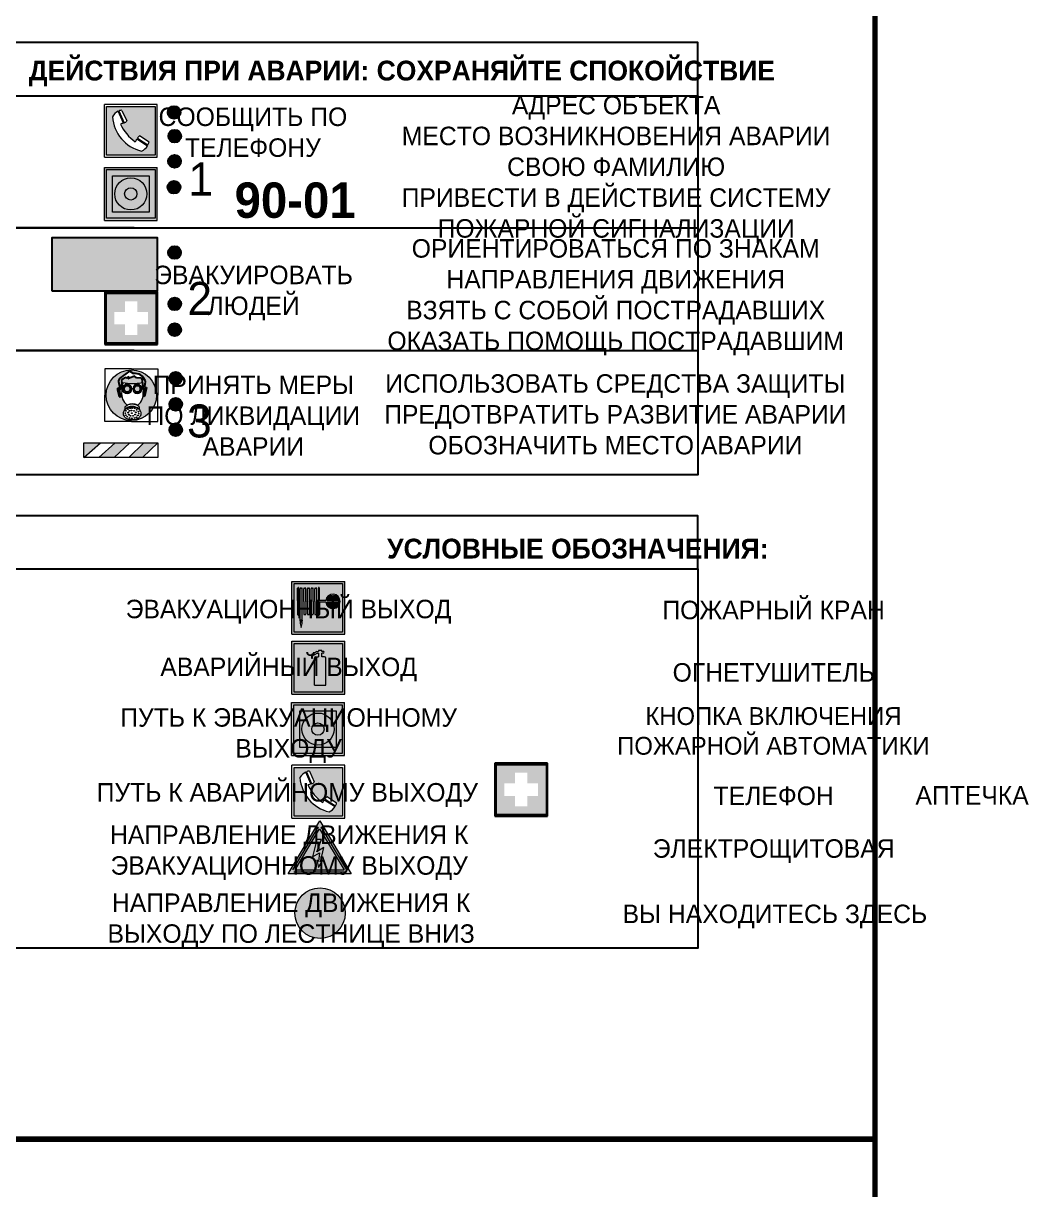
# Model space of a CAD drawing. Header units: millimetres. Extents: x 13114 to 67229, y 22859 to 38520.
# Drawn here: x 22954.6 to 23106.8, y 30889.7 to 31066.3 of the extents above; entities that cross this region are included whole.
import ezdxf

# ---------------------------------------------------------------- set-up
doc = ezdxf.new("R2010")
doc.units = ezdxf.units.MM
doc.styles.add('обычный', font='arial.ttf')

# ---------------------------------------------------------------- blocks, each defined once
blk = doc.blocks.new('A$C38D26F80')
h = blk.add_hatch(color=5)
h.dxf.hatch_style = 1
h.paths.add_polyline_path([(-8.77, -4.48, 1), (-0.19, -4.48, 1)])
h.paths.add_polyline_path([(-6.75, -3.58), (-6.75, -3.31), (-6.62, -3.22), (-6.5, -3.22), (-6.42, -3.3), (-6.39, -3.28), (-6.59, -2.23), (-6.59, -2.01), (-6.38, -1.58), (-4.76, -0.4), (-4.13, -0.79, -0.362848), (-2.1, -2.1, -0.201049), (-2.17, -2.48, 0.085434), (-2.26, -3.13), (-1.9, -3.16), (-2.25, -4.7), (-2.4, -4.59), (-2.43, -4.34), (-2.36, -4.34), (-2.14, -3.34), (-2.47, -3.42), (-2.58, -1.95), (-2.77, -1.58), (-3.58, -1.52), (-3.92, -1.26), (-5.05, -1.73), (-4.87, -1.39), (-5.41, -1.6), (-5.41, -1.46), (-6.13, -1.87), (-6.18, -3.5), (-6.56, -3.47), (-6.37, -4.59), (-6.16, -4.43), (-6.16, -4.66), (-6.36, -4.79), (-6.37, -4.8), (-6.51, -4.76)], flags=16)
h.paths.add_polyline_path([(-6.51, -4.76), (-6.36, -4.79), (-6.37, -4.8)], flags=0)
h.paths.add_polyline_path([(-5.92, -2.34, 0.089508), (-2.67, -2.35), (-2.48, -3.88, -0.268602), (-3.4, -6.18, 0.262449), (-5.2, -6.18, -0.268602), (-6.11, -3.88)], flags=16)
edge = h.paths.add_edge_path(flags=16)
edge.add_ellipse((-5.19, -3.41), major_axis=(0, 0.842), ratio=0.848992, start_angle=0, end_angle=360)
edge = h.paths.add_edge_path(flags=0)
edge.add_ellipse((-5.19, -3.39), major_axis=(0, 0.665), ratio=0.853798, start_angle=0, end_angle=360)
edge = h.paths.add_edge_path(flags=0)
edge.add_ellipse((-5.19, -3.4), major_axis=(0, 0.528), ratio=0.864094, start_angle=0, end_angle=360)
edge = h.paths.add_edge_path(flags=16)
edge.add_ellipse((-3.47, -3.4), major_axis=(0, 0.842), ratio=0.848992, start_angle=0, end_angle=360)
h.paths.add_polyline_path([(-3.13, -6.45), (-3.13, -6.84, 0.383174), (-5.57, -6.85), (-5.57, -6.49, -0.369952)], flags=16)
edge = h.paths.add_edge_path(flags=0)
edge.add_ellipse((-3.47, -3.39), major_axis=(0, 0.665), ratio=0.853798, start_angle=0, end_angle=360)
edge = h.paths.add_edge_path(flags=0)
edge.add_ellipse((-3.47, -3.4), major_axis=(0, 0.528), ratio=0.864094, start_angle=0, end_angle=360)
edge = h.paths.add_edge_path(flags=16)
edge.add_ellipse((-4.34, -7.57), major_axis=(-1.48, 0), ratio=0.744955, start_angle=0, end_angle=360)
h.paths.add_polyline_path([(-5.01, -6.85, -1), (-5.15, -6.85, -1)], flags=0)
h.paths.add_polyline_path([(-5.33, -7.14, -1), (-5.47, -7.14, -1)], flags=0)
h.paths.add_polyline_path([(-4.61, -6.71, -1), (-4.74, -6.71, -1)], flags=16)
h.paths.add_polyline_path([(-5.43, -7.51, -1), (-5.57, -7.51, -1)], flags=0)
h.paths.add_polyline_path([(-4.26, -6.67, -1), (-4.4, -6.67, -1)], flags=16)
h.paths.add_polyline_path([(-4.74, -7.14, -1), (-4.88, -7.14, -1)], flags=0)
h.paths.add_polyline_path([(-4.93, -7.43, -1), (-5.07, -7.43, -1)], flags=0)
h.paths.add_polyline_path([(-4.41, -7.07, -1), (-4.54, -7.07, -1)], flags=0)
h.paths.add_polyline_path([(-5.33, -7.87, -1), (-5.46, -7.87, -1)], flags=0)
h.paths.add_polyline_path([(-3.8, -6.71, -1), (-3.94, -6.71, -1)], flags=16)
h.paths.add_polyline_path([(-4.85, -7.78, -1), (-4.98, -7.78, -1)], flags=0)
h.paths.add_polyline_path([(-3.96, -7.14, -1), (-4.1, -7.14, -1)], flags=0)
h.paths.add_polyline_path([(-4.33, -7.53, -1), (-4.47, -7.53, -1)], flags=0)
h.paths.add_polyline_path([(-5.09, -8.12, -1), (-5.23, -8.12, -1)], flags=0)
h.paths.add_polyline_path([(-3.5, -6.94, -1), (-3.64, -6.94, -1)], flags=0)
h.paths.add_polyline_path([(-4.54, -7.97, -1), (-4.68, -7.97, -1)], flags=0)
h.paths.add_polyline_path([(-3.66, -7.39, -1), (-3.8, -7.39, -1)], flags=0)
h.paths.add_polyline_path([(-4.73, -8.35, -1), (-4.86, -8.35, -1)], flags=0)
h.paths.add_polyline_path([(-4.09, -7.96, -1), (-4.23, -7.96, -1)], flags=0)
h.paths.add_polyline_path([(-3.77, -7.74, -1), (-3.91, -7.74, -1)], flags=0)
h.paths.add_polyline_path([(-3.22, -7.27, -1), (-3.35, -7.27, -1)], flags=0)
h.paths.add_polyline_path([(-4.34, -8.4, -1), (-4.47, -8.4, -1)], flags=0)
h.paths.add_polyline_path([(-3.16, -7.61, -1), (-3.3, -7.61, -1)], flags=0)
h.paths.add_polyline_path([(-3.9, -8.35, -1), (-4.04, -8.35, -1)], flags=0)
h.paths.add_polyline_path([(-3.32, -7.91, -1), (-3.46, -7.91, -1)], flags=0)
h.paths.add_polyline_path([(-3.55, -8.23, -1), (-3.69, -8.23, -1)], flags=0)
at = {"color": 5, "lineweight": 5}
for p, q in [((-4.48, 0), (-8.96, 0)), ((-8.96, 0), (-8.96, -4.48)), ((-4.48, 0), (0, 0)), ((0, 0), (0, -4.48)), ((-6.59, -2.01), (-6.38, -1.58)), ((-6.38, -1.58), (-4.76, -0.4)), ((-6.13, -1.87), (-6.18, -3.5)), ((-5.41, -1.46), (-6.13, -1.87)), ((-4.87, -1.39), (-5.41, -1.6)), ((-5.41, -1.6), (-5.41, -1.46)), ((-3.92, -1.26), (-5.05, -1.73)), ((-5.05, -1.73), (-4.87, -1.39)), ((-4.76, -0.4), (-4.13, -0.79)), ((-3.58, -1.52), (-3.92, -1.26)), ((-2.77, -1.58), (-3.58, -1.52)), ((-2.58, -1.95), (-2.77, -1.58)), ((-2.47, -3.42), (-2.58, -1.95)), ((-6.75, -3.31), (-6.62, -3.22)), ((-6.75, -3.58), (-6.75, -3.31)), ((-6.51, -4.76), (-6.75, -3.58)), ((-6.62, -3.22), (-6.5, -3.22)), ((-6.59, -2.23), (-6.59, -2.01)), ((-6.39, -3.28), (-6.59, -2.23)), ((-6.18, -3.5), (-6.56, -3.47)), ((-6.56, -3.47), (-6.37, -4.59)), ((-6.5, -3.22), (-6.42, -3.3)), ((-6.42, -3.3), (-6.39, -3.28)), ((-5.92, -2.34), (-6.11, -3.88)), ((-2.67, -2.34), (-2.48, -3.88)), ((-2.14, -3.34), (-2.47, -3.42)), ((-2.36, -4.34), (-2.14, -3.34)), ((-1.9, -3.16), (-2.26, -3.13)), ((-2.25, -4.7), (-1.9, -3.16)), ((-8.96, -8.96), (-8.96, -4.48)), ((-6.37, -4.8), (-6.51, -4.76)), ((-6.37, -4.59), (-6.16, -4.43)), ((-6.16, -4.66), (-6.37, -4.8)), ((-6.16, -4.43), (-6.16, -4.66)), ((-2.43, -4.34), (-2.4, -4.59)), ((-2.43, -4.34), (-2.36, -4.34)), ((-2.4, -4.59), (-2.25, -4.7)), ((0, -8.96), (0, -4.48)), ((-5.57, -6.49), (-5.57, -6.85)), ((-3.13, -6.45), (-3.13, -6.84)), ((-4.48, -8.96), (-8.96, -8.96)), ((-4.48, -8.96), (0, -8.96))]:
    blk.add_line(p, q, dxfattribs=at)
at = {"color": 5}
for p, q in [((-6.59, -2.01), (-6.38, -1.58)), ((-6.38, -1.58), (-4.76, -0.4)), ((-6.13, -1.87), (-6.18, -3.5)), ((-5.41, -1.46), (-6.13, -1.87)), ((-4.87, -1.39), (-5.41, -1.6)), ((-5.41, -1.6), (-5.41, -1.46)), ((-3.92, -1.26), (-5.05, -1.73)), ((-5.05, -1.73), (-4.87, -1.39)), ((-4.76, -0.4), (-4.13, -0.79)), ((-3.58, -1.52), (-3.92, -1.26)), ((-2.77, -1.58), (-3.58, -1.52)), ((-2.58, -1.95), (-2.77, -1.58)), ((-2.47, -3.42), (-2.58, -1.95)), ((-6.75, -3.31), (-6.62, -3.22)), ((-6.75, -3.58), (-6.75, -3.31)), ((-6.51, -4.76), (-6.75, -3.58)), ((-6.62, -3.22), (-6.5, -3.22)), ((-6.59, -2.23), (-6.59, -2.01)), ((-6.39, -3.28), (-6.59, -2.23)), ((-6.18, -3.5), (-6.56, -3.47)), ((-6.56, -3.47), (-6.37, -4.59)), ((-6.5, -3.22), (-6.42, -3.3)), ((-6.42, -3.3), (-6.39, -3.28)), ((-2.14, -3.34), (-2.47, -3.42)), ((-2.36, -4.34), (-2.14, -3.34)), ((-2.26, -3.13), (-1.9, -3.16)), ((-1.9, -3.16), (-2.25, -4.7)), ((-6.37, -4.8), (-6.51, -4.76)), ((-6.36, -4.79), (-6.51, -4.76)), ((-6.37, -4.59), (-6.16, -4.43)), ((-6.16, -4.66), (-6.37, -4.8)), ((-6.16, -4.66), (-6.36, -4.79)), ((-6.16, -4.43), (-6.16, -4.66)), ((-2.4, -4.59), (-2.43, -4.34)), ((-2.43, -4.34), (-2.36, -4.34)), ((-2.25, -4.7), (-2.4, -4.59))]:
    blk.add_line(p, q, dxfattribs=at)
at = {"color": 5, "lineweight": 5}
for centre, radius in [((-4.48, -4.48), 4.29), ((-5.5, -7.51), 0.0678), ((-5.4, -7.14), 0.0678), ((-5.4, -7.87), 0.0678), ((-5.08, -6.85), 0.0678), ((-5, -7.43), 0.0678), ((-4.91, -7.78), 0.0678), ((-4.81, -7.14), 0.0678), ((-4.67, -6.71), 0.0678), ((-4.61, -7.97), 0.0678), ((-4.47, -7.07), 0.0678), ((-4.4, -7.53), 0.0678), ((-4.33, -6.67), 0.0678), ((-4.16, -7.96), 0.0678), ((-4.03, -7.14), 0.0678), ((-3.87, -6.71), 0.0678), ((-3.84, -7.74), 0.0678), ((-3.73, -7.39), 0.0678), ((-3.57, -6.94), 0.0678), ((-3.39, -7.91), 0.0678), ((-3.28, -7.27), 0.0678), ((-3.23, -7.61), 0.0678), ((-5.16, -8.12), 0.0678), ((-4.79, -8.35), 0.0678), ((-4.4, -8.4), 0.0678), ((-3.97, -8.35), 0.0678), ((-3.62, -8.23), 0.0678)]:
    blk.add_circle(centre, radius, dxfattribs=at)
at = {"color": 5}
for centre, radius, start, end in [((-3.89, -2.66), 1.88, 17.387, 97.1599), ((-0.35, -3.07), 1.91, 162.2553, 181.7878), ((-2.6, -2.2), 0.511, 326.3906, 11.8614)]:
    blk.add_arc(centre, radius, start, end, dxfattribs=at)
at = {"color": 5, "lineweight": 5}
for centre, radius, start, end in [((-3.66, -4.24), 2.47, 171.573, 231.7124), ((-4.28, 6.66), 9.15, 259.6987, 280.1569), ((-4.93, -4.24), 2.47, 308.2876, 8.427), ((-0.47, -3.05), 1.79, 161.5846, 182.4584), ((-2.6, -2.2), 0.513, 326.4781, 11.7739), ((-4.33, -7.88), 1.87, 50.358, 131.5662), ((-4.34, -8.2), 1.82, 48.4943, 132.3565), ((-4.3, -7.78), 1.83, 60.5889, 119.4111)]:
    blk.add_arc(centre, radius, start, end, dxfattribs=at)
for centre, major_axis, ratio in [((-5.19, -3.41), (0, 0.842), 0.848992), ((-5.19, -3.39), (0, 0.665), 0.853798), ((-5.19, -3.4), (0, 0.528), 0.864094), ((-3.47, -3.4), (0, 0.842), 0.848992), ((-3.47, -3.39), (0, 0.665), 0.853798), ((-3.47, -3.4), (0, 0.528), 0.864094), ((-4.34, -7.57), (-1.48, 0), 0.744955)]:
    blk.add_ellipse(centre, major_axis=major_axis, ratio=ratio, dxfattribs=at)
blk = doc.blocks.new('A$C47DD6509')
at = {"lineweight": 5}
for points in [[(-8.69, 0), (-11.19, 0), (-11.19, -2.22)], [(-4.22, 0), (-6.45, 0), (-8.91, -2.22), (-6.61, -2.22)], [(0, 0), (-2.09, 0), (-4.36, -2.22), (-2.29, -2.22)]]:
    blk.add_hatch(color=242, dxfattribs=at).paths.add_polyline_path(points)
at = {"color": 242, "lineweight": 5}
for p, q in [((-11.19, -2.22), (-8.69, 0)), ((-11.19, -2.22), (-11.19, 0)), ((-11.19, 0), (-8.69, 0)), ((-11.19, 0), (0, 0)), ((-8.91, -2.22), (-6.45, 0)), ((-6.61, -2.22), (-4.22, 0)), ((-4.36, -2.22), (-2.09, 0)), ((-2.29, -2.22), (0, 0)), ((0, 0), (0, -2.22)), ((0, -2.22), (-11.19, -2.22))]:
    blk.add_line(p, q, dxfattribs=at)
blk = doc.blocks.new('A$C32E8229D')
at = {"true_color": 0xffffff}
blk.add_hatch(color=7, dxfattribs=at).paths.add_polyline_path([(0, 0), (0, -8), (16, -8), (16, 0)])
h = blk.add_hatch(color=126)
h.paths.add_polyline_path([(0.2, -0.2), (15.8, -0.2), (15.8, -7.8), (0.2, -7.8)])
h.paths.add_polyline_path([(13.49, -2.05), (12.08, -2.05), (11.37, -2.63, 0.162397), (11.29, -2.84), (11.29, -3.63), (10.35, -3.63), (10.35, -4.05), (11.68, -4.05), (11.68, -3.48), (12.26, -4.28), (11.29, -5.1), (11.29, -6.78), (11.85, -6.78), (11.85, -5.44), (12.8, -4.64), (12.8, -5.94), (14.46, -5.94), (14.46, -5.39), (13.45, -5.39), (13.45, -3.97), (12.46, -2.59), (13.15, -2.59), (13.69, -3.34), (14.18, -3)], flags=16)
h.paths.add_polyline_path([(10.74, -1.82, 1), (11.8, -1.82, 1)], flags=16)
h.paths.add_polyline_path([(9.39, -3.59), (5.99, -3.59), (6.56, -3.03), (5.91, -3.03), (5.1, -3.83), (5.91, -4.64), (6.56, -4.64), (5.99, -4.09), (9.39, -4.09)], flags=16)
h.paths.add_polyline_path([(4.29, -1.08), (1.72, -1.08), (1.72, -6.6), (4.29, -6.6)], flags=16)
at = {"color": 126}
blk.add_lwpolyline([(16, -8), (0, -8), (0, 0), (16, 0)], close=True, dxfattribs=at)
blk = doc.blocks.new('A$C18900ED3')
h = blk.add_hatch(color=126)
h.paths.add_polyline_path([(-0.18, -0.18), (-7.02, -0.18), (-7.02, -7.02), (-0.18, -7.02)])
h.paths.add_polyline_path([(-5.89, -4.46), (-5.89, -2.77), (-4.46, -2.77), (-4.46, -1.31), (-2.77, -1.31), (-2.77, -2.77), (-1.33, -2.77), (-1.33, -4.46), (-2.77, -4.46), (-2.77, -5.89), (-4.46, -5.89), (-4.46, -4.46)], flags=16)
at = {"color": 126}
for p, q in [((-7.2, 0), (-7.2, -7.2)), ((0, 0), (-7.2, 0)), ((0, -7.2), (0, 0)), ((-7.02, -7.02), (-7.02, -0.18)), ((-7.02, -0.18), (-0.18, -0.18)), ((-0.18, -0.18), (-0.18, -7.02)), ((-7.2, -7.2), (0, -7.2)), ((-0.18, -7.02), (-7.02, -7.02))]:
    blk.add_line(p, q, dxfattribs=at)
blk = doc.blocks.new('A$C456E1F9C')
at = {"lineweight": 5}
h = blk.add_hatch(color=242, dxfattribs=at)
h.paths.add_polyline_path([(0.51, -1.47), (0.51, -13.26), (12.29, -13.26), (12.29, -1.47)])
h.paths.add_polyline_path([(5.42, -4.95, -0.254479), (4.78, -5.4), (3.52, -2.53, -0.209735), (4.23, -2.4)], flags=16)
h.paths.add_polyline_path([(8.53, -8.6), (10.87, -10.17), (10.54, -10.76), (8.03, -9.13, -0.192251)], flags=16)
h.paths.add_polyline_path([(4.61, -5.49, 0.005518), (3.87, -5.72, 0.128647), (7.49, -10.01, 0.00809), (7.83, -9.33), (10.47, -10.97, -0.16736), (8.99, -12.25, -0.327862), (1.95, -3.95, -0.166952), (3.36, -2.62)], flags=16)
at = {"color": 242, "lineweight": 5}
for p, q in [((0, -13.77), (0, -0.97)), ((12.8, -0.97), (0, -0.97)), ((4.61, -5.49), (3.36, -2.62)), ((3.52, -2.53), (4.78, -5.4)), ((4.23, -2.4), (5.42, -4.95)), ((12.8, -13.77), (12.8, -0.97)), ((7.83, -9.33), (10.47, -10.97)), ((8.03, -9.13), (10.54, -10.76)), ((10.81, -10.12), (8.53, -8.6)), ((10.54, -10.76), (10.8, -10.3)), ((10.8, -10.3), (10.81, -10.12)), ((0, -13.77), (12.8, -13.77))]:
    blk.add_line(p, q, dxfattribs=at)
blk.add_lwpolyline([(0.51, -1.47), (12.29, -1.47), (12.29, -13.26), (0.51, -13.26)], close=True, dxfattribs=at)
for centre, radius, start, end in [((4.59, -5.34), 2.99, 114.2845, 152.1974), ((4.02, -3.27), 0.891, 76.3284, 123.7092), ((11.12, -3.31), 9.19, 183.9915, 256.6009), ((14.98, -39.1), 35.17, 107.1487, 108.4135), ((4.68, -4.59), 0.824, 276.9621, 334.0723), ((13.86, -0.94), 11.08, 205.5536, 234.8762), ((-13.31, 0.8), 23.44, 332.5487, 334.4027), ((8.94, -9.5), 0.989, 114.4092, 157.9388), ((7.87, -9.46), 3, 291.9291, 329.9329)]:
    blk.add_arc(centre, radius, start, end, dxfattribs=at)
blk = doc.blocks.new('A$C54414219')
at = {"true_color": 0xffffff}
h = blk.add_hatch(color=7, dxfattribs=at)
h.paths.add_polyline_path([(2.39, -9.45), (2.39, -18.3), (11.23, -18.3), (11.23, -9.45)], flags=0)
h.paths.add_polyline_path([(10.71, -13.87, -1), (2.92, -13.87, -1)], flags=0)
h.paths.add_polyline_path([(8.3, -13.87, -1), (5.33, -13.87, -1)], flags=0)
h.paths.add_polyline_path([(0.41, -7.47), (0.41, -20.27), (13.21, -20.27), (13.21, -7.47)])
h.paths.add_polyline_path([(0.92, -19.77), (12.71, -19.77), (12.71, -7.98), (0.92, -7.98)], flags=16)
h.paths.add_polyline_path([(11.23, -9.45), (11.23, -18.3), (2.39, -18.3), (2.39, -9.45)], flags=0)
at = {"lineweight": 5}
h = blk.add_hatch(color=242, dxfattribs=at)
h.paths.add_polyline_path([(12.71, -7.98), (0.92, -7.98), (0.92, -19.77), (12.71, -19.77)])
h.paths.add_polyline_path([(11.23, -18.3), (2.39, -18.3), (2.39, -9.45), (11.23, -9.45)], flags=16)
h.paths.add_polyline_path([(10.71, -13.87, -1), (2.92, -13.87, -1)], flags=0)
h.paths.add_polyline_path([(8.3, -13.87, -1), (5.33, -13.87, -1)], flags=0)
at = {"true_color": 0xffffff}
h = blk.add_hatch(color=7, dxfattribs=at)
h.paths.add_polyline_path([(2.39, -9.45), (2.39, -18.3), (11.23, -18.3), (11.23, -9.45)])
h.paths.add_polyline_path([(10.71, -13.87, -1), (2.92, -13.87, -1)], flags=16)
h.paths.add_polyline_path([(8.3, -13.87, -1), (5.33, -13.87, -1)], flags=0)
at = {"lineweight": 5}
h = blk.add_hatch(color=242, dxfattribs=at)
h.paths.add_polyline_path([(2.92, -13.87, 1), (10.71, -13.87, 1)])
h.paths.add_polyline_path([(8.3, -13.87, -1), (5.33, -13.87, -1)], flags=16)
at = {"color": 242, "lineweight": 5}
for p, q in [((0.41, -20.27), (0.41, -7.47)), ((0.41, -7.47), (13.21, -7.47)), ((0.41, -7.47), (13.21, -7.47)), ((13.21, -20.27), (13.21, -7.47)), ((0.41, -20.27), (13.21, -20.27))]:
    blk.add_line(p, q, dxfattribs=at)
for points in [[(0.92, -7.98), (12.71, -7.98), (12.71, -19.77), (0.92, -19.77)], [(2.39, -9.45), (11.23, -9.45), (11.23, -18.3), (2.39, -18.3)]]:
    blk.add_lwpolyline(points, close=True, dxfattribs=at)
for radius in [3.89, 1.49]:
    blk.add_circle((6.81, -13.87), radius, dxfattribs=at)
blk = doc.blocks.new('A$C3E6D3DDE')
at = {"lineweight": 5}
h = blk.add_hatch(color=40, dxfattribs=at)
h.paths.add_polyline_path([(24.1, 1.45), (16.46, -11.35), (31.74, -11.35)])
h.paths.add_polyline_path([(24.09, -0.46), (30.03, -10.41), (18.14, -10.41)], flags=16)
h.paths.add_polyline_path([(24.54, -3.08), (23.41, -6.02), (25.13, -5.01), (24.33, -8.5), (24.82, -8.27), (23.79, -9.86), (23.4, -8.04), (23.8, -8.43), (24.04, -6.29), (22.39, -7.25), (23.44, -3.08)], flags=0)
h = blk.add_hatch(color=256, dxfattribs=at)
h.paths.add_polyline_path([(24.37, 0.03, 0.567511), (23.82, 0.03), (17.59, -10.4, 0.582454), (17.86, -10.88), (30.32, -10.88, 0.582149), (30.6, -10.4)])
h.paths.add_polyline_path([(24.09, -0.46), (18.14, -10.41), (30.03, -10.41)], flags=16)
h.paths.add_polyline_path([(24.54, -3.08), (23.41, -6.02), (25.13, -5.01), (24.33, -8.5), (24.82, -8.27), (23.79, -9.86), (23.4, -8.04), (23.8, -8.43), (24.04, -6.29), (22.39, -7.25), (23.44, -3.08)], flags=0)
h = blk.add_hatch(color=40, dxfattribs=at)
h.paths.add_polyline_path([(24.09, -0.46), (18.14, -10.41), (30.03, -10.41)])
h.paths.add_polyline_path([(24.82, -8.27), (23.79, -9.86), (23.4, -8.04), (23.8, -8.43), (24.04, -6.29), (22.39, -7.25), (23.44, -3.08), (24.54, -3.08), (23.41, -6.02), (25.13, -5.01), (24.33, -8.5)], flags=16)
at = {"color": 40, "lineweight": 5}
for p, q in [((16.46, -11.35), (24.1, 1.45)), ((24.1, 1.45), (31.74, -11.35))]:
    blk.add_line(p, q, dxfattribs=at)
at = {"lineweight": 5}
for p, q in [((17.59, -10.4), (23.82, 0.03)), ((24.37, 0.03), (30.6, -10.4)), ((18.14, -10.41), (24.09, -0.46)), ((24.09, -0.46), (30.03, -10.41)), ((23.44, -3.08), (22.39, -7.25)), ((23.41, -6.02), (24.54, -3.08)), ((25.13, -5.01), (23.41, -6.02)), ((24.54, -3.08), (23.44, -3.08)), ((24.33, -8.5), (25.13, -5.01)), ((22.39, -7.25), (24.04, -6.29)), ((23.8, -8.43), (23.4, -8.04)), ((23.4, -8.04), (23.79, -9.86)), ((23.79, -9.86), (24.82, -8.27)), ((24.04, -6.29), (23.8, -8.43)), ((24.82, -8.27), (24.33, -8.5)), ((17.86, -10.88), (30.32, -10.88)), ((18.14, -10.41), (30.03, -10.41))]:
    blk.add_line(p, q, dxfattribs=at)
at = {"color": 50, "lineweight": 5}
blk.add_line((31.74, -11.35), (16.46, -11.35), dxfattribs=at)
blk = doc.blocks.new('A$C37112FD5')
at = {"true_color": 0xf5f5ff}
h = blk.add_hatch(color=7, dxfattribs=at)
h.dxf.hatch_style = 1
h.paths.add_polyline_path([(12.8, -7.4), (0, -7.4), (0, -20.2), (12.8, -20.2)])
h.paths.add_polyline_path([(12.29, -7.91), (12.29, -19.69), (0.51, -19.69), (0.51, -7.91)], flags=16)
h.paths.add_polyline_path([(4.98, -9.04, -0.42597), (5.17, -9.22), (5.17, -12.25), (5.17, -15.29, -0.432244), (4.98, -15.47), (4.83, -15.47, -0.42597), (4.64, -15.29), (4.64, -12.25), (4.64, -9.22, -0.432244), (4.83, -9.04)], flags=0)
h.paths.add_polyline_path([(4.28, -9.22), (4.28, -12.25), (4.28, -15.29, -0.432244), (4.09, -15.47), (3.94, -15.47, -0.42597), (3.75, -15.29), (3.75, -12.25), (3.75, -9.22, -0.432244), (3.94, -9.04), (4.09, -9.04, -0.42597)], flags=0)
h.paths.add_polyline_path([(5.72, -9.04), (5.87, -9.04, -0.42597), (6.06, -9.22), (6.06, -12.25), (6.06, -15.29, -0.432244), (5.87, -15.47), (5.72, -15.47, -0.42597), (5.53, -15.29), (5.53, -12.25), (5.53, -9.22, -0.432244)], flags=0)
h.paths.add_polyline_path([(6.42, -8.9), (6.5, -8.9, -0.42597), (6.69, -9.08), (6.69, -12.03), (8.21, -12.03, -15.824349), (8.21, -12.47), (6.69, -12.47), (6.69, -15.42, -0.432244), (6.5, -15.6), (6.42, -15.6)], flags=0)
h.paths.add_polyline_path([(3.39, -9.22), (3.39, -12.25), (3.39, -15.29, -0.432244), (3.2, -15.47), (3.05, -15.47, -0.42597), (2.85, -15.29), (2.85, -12.25), (2.85, -9.22, -0.432244), (3.05, -9.04), (3.2, -9.04, -0.42597)], flags=0)
h.paths.add_polyline_path([(2.5, -9.22), (2.5, -16.71), (1.96, -16.71), (1.96, -9.22, -0.432244), (2.15, -9.04), (2.31, -9.04, -0.42597)], flags=0)
h.paths.add_polyline_path([(1.61, -8.9), (1.61, -15.6), (1.57, -15.6, -0.42597), (1.37, -15.42), (1.37, -12.03), (1.37, -9.09, -0.432244), (1.57, -8.9)], flags=0)
h.paths.add_polyline_path([(9.76, -10.81), (9.76, -12.03), (8.49, -12.03, -0.336371)], flags=0)
h.paths.add_polyline_path([(8.49, -12.47), (9.76, -12.47), (9.76, -13.7, -0.336371)], flags=0)
h.paths.add_polyline_path([(10.11, -10.81, -0.336371), (11.38, -12.03), (10.11, -12.03)], flags=0)
h.paths.add_polyline_path([(10.11, -12.47), (11.38, -12.47, -0.336371), (10.11, -13.7)], flags=0)
h.paths.add_polyline_path([(2.5, -16.84), (2.5, -17.05), (1.97, -17.05), (1.97, -16.84)], flags=0)
h.paths.add_polyline_path([(2.5, -17.24, -0.033778), (2.24, -18.6, -0.033778), (1.97, -17.24)], flags=0)
h = blk.add_hatch(color=242)
h.dxf.hatch_style = 1
h.paths.add_polyline_path([(12.29, -7.91), (0.51, -7.91), (0.51, -19.69), (12.29, -19.69)])
h.paths.add_polyline_path([(6.42, -15.6), (6.42, -8.9), (6.5, -8.9, -0.42597), (6.69, -9.08), (6.69, -12.03), (8.21, -12.03, -15.824349), (8.21, -12.47), (6.69, -12.47), (6.69, -15.42, -0.432244), (6.5, -15.6)], flags=16)
h.paths.add_polyline_path([(5.87, -15.47), (5.72, -15.47, -0.42597), (5.53, -15.29), (5.53, -12.25), (5.53, -9.22, -0.432244), (5.72, -9.04), (5.87, -9.04, -0.42597), (6.06, -9.22), (6.06, -12.25), (6.06, -15.29, -0.432244)], flags=16)
h.paths.add_polyline_path([(4.98, -15.47), (4.83, -15.47, -0.42597), (4.64, -15.29), (4.64, -12.25), (4.64, -9.22, -0.432244), (4.83, -9.04), (4.98, -9.04, -0.42597), (5.17, -9.22), (5.17, -12.25), (5.17, -15.29, -0.432244)], flags=16)
h.paths.add_polyline_path([(4.09, -15.47), (3.94, -15.47, -0.42597), (3.75, -15.29), (3.75, -12.25), (3.75, -9.22, -0.432244), (3.94, -9.04), (4.09, -9.04, -0.42597), (4.28, -9.22), (4.28, -12.25), (4.28, -15.29, -0.432244)], flags=16)
h.paths.add_polyline_path([(3.2, -15.47), (3.05, -15.47, -0.42597), (2.85, -15.29), (2.85, -12.25), (2.85, -9.22, -0.432244), (3.05, -9.04), (3.2, -9.04, -0.42597), (3.39, -9.22), (3.39, -12.25), (3.39, -15.29, -0.432244)], flags=16)
h.paths.add_polyline_path([(2.5, -17.05), (1.97, -17.05), (1.97, -16.84), (2.5, -16.84)], flags=16)
h.paths.add_polyline_path([(2.5, -17.24, -0.033778), (2.24, -18.6, -0.033778), (1.97, -17.24)], flags=16)
h.paths.add_polyline_path([(2.5, -16.71), (1.96, -16.71), (1.96, -9.22, -0.432244), (2.15, -9.04), (2.31, -9.04, -0.42597), (2.5, -9.22)], flags=16)
h.paths.add_polyline_path([(1.61, -15.6), (1.57, -15.6, -0.42597), (1.37, -15.42), (1.37, -12.03), (1.37, -9.09, -0.432244), (1.57, -8.9), (1.61, -8.9)], flags=16)
h.paths.add_polyline_path([(8.49, -12.47), (9.76, -12.47), (9.76, -13.7, -0.336371)], flags=0)
h.paths.add_polyline_path([(10.11, -13.7), (10.11, -12.47), (11.38, -12.47, -0.336371)], flags=0)
h.paths.add_polyline_path([(8.49, -12.03, -0.336371), (9.76, -10.81), (9.76, -12.03)], flags=0)
h.paths.add_polyline_path([(10.11, -12.03), (10.11, -10.81, -0.336371), (11.38, -12.03)], flags=0)
h = blk.add_hatch(color=7, dxfattribs=at)
h.dxf.hatch_style = 1
h.paths.add_polyline_path([(1.61, -8.9), (1.57, -8.9, 0.432244), (1.37, -9.09), (1.37, -12.03), (1.37, -15.42, 0.42597), (1.57, -15.6), (1.61, -15.6)])
h.paths.add_polyline_path([(2.5, -9.22, 0.42597), (2.31, -9.04), (2.15, -9.04, 0.432244), (1.96, -9.22), (1.96, -16.71), (2.5, -16.71)])
h.paths.add_polyline_path([(2.5, -16.84), (1.97, -16.84), (1.97, -17.05), (2.5, -17.05)])
h.paths.add_polyline_path([(2.5, -17.24), (1.97, -17.24, 0.033778), (2.24, -18.6, 0.033778)])
h.paths.add_polyline_path([(3.39, -12.25), (3.39, -9.22, 0.42597), (3.2, -9.04), (3.05, -9.04, 0.432244), (2.85, -9.22), (2.85, -12.25), (2.85, -15.29, 0.42597), (3.05, -15.47), (3.2, -15.47, 0.432244), (3.39, -15.29)])
h.paths.add_polyline_path([(4.28, -12.25), (4.28, -9.22, 0.42597), (4.09, -9.04), (3.94, -9.04, 0.432244), (3.75, -9.22), (3.75, -12.25), (3.75, -15.29, 0.42597), (3.94, -15.47), (4.09, -15.47, 0.432244), (4.28, -15.29)])
h.paths.add_polyline_path([(5.17, -12.25), (5.17, -9.22, 0.42597), (4.98, -9.04), (4.83, -9.04, 0.432244), (4.64, -9.22), (4.64, -12.25), (4.64, -15.29, 0.42597), (4.83, -15.47), (4.98, -15.47, 0.432244), (5.17, -15.29)])
h.paths.add_polyline_path([(6.06, -12.25), (6.06, -9.22, 0.42597), (5.87, -9.04), (5.72, -9.04, 0.432244), (5.53, -9.22), (5.53, -12.25), (5.53, -15.29, 0.42597), (5.72, -15.47), (5.87, -15.47, 0.432244), (6.06, -15.29)])
h.paths.add_polyline_path([(6.69, -12.47), (8.21, -12.47, 15.824349), (8.21, -12.03), (6.69, -12.03), (6.69, -9.08, 0.42597), (6.5, -8.9), (6.42, -8.9), (6.42, -15.6), (6.5, -15.6, 0.432244), (6.69, -15.42)])
h.paths.add_polyline_path([(8.49, -12.47), (9.76, -12.47), (9.76, -13.7, -0.336371)], flags=16)
h.paths.add_polyline_path([(8.49, -12.03, -0.336371), (9.76, -10.81), (9.76, -12.03)], flags=16)
h.paths.add_polyline_path([(10.11, -12.47), (11.38, -12.47, -0.336371), (10.11, -13.7)], flags=16)
h.paths.add_polyline_path([(10.11, -12.03), (10.11, -10.81, -0.336371), (11.38, -12.03)], flags=16)
h = blk.add_hatch(color=242)
h.dxf.hatch_style = 1
h.paths.add_polyline_path([(9.76, -10.81, 0.336371), (8.49, -12.03), (9.76, -12.03)])
h.paths.add_polyline_path([(10.11, -10.81), (10.11, -12.03), (11.38, -12.03, 0.336371)])
h.paths.add_polyline_path([(11.38, -12.47), (10.11, -12.47), (10.11, -13.7, 0.336371)])
h.paths.add_polyline_path([(9.76, -12.47), (8.49, -12.47, 0.336371), (9.76, -13.7)])
at = {"color": 242, "lineweight": 5}
for p, q in [((0, -20.2), (0, -7.4)), ((0, -7.4), (12.8, -7.4)), ((12.8, -20.2), (12.8, -7.4)), ((1.37, -12.03), (1.37, -9.08)), ((1.57, -8.9), (1.61, -8.9)), ((1.61, -8.9), (1.61, -15.6)), ((1.96, -16.71), (1.96, -9.22)), ((2.15, -9.04), (2.31, -9.04)), ((2.5, -16.71), (2.5, -9.22)), ((2.85, -12.25), (2.85, -9.22)), ((3.05, -9.04), (3.2, -9.04)), ((3.39, -12.25), (3.39, -9.22)), ((3.75, -12.25), (3.75, -9.22)), ((3.94, -9.04), (4.09, -9.04)), ((4.28, -12.25), (4.28, -9.22)), ((4.64, -12.25), (4.64, -9.22)), ((4.83, -9.04), (4.98, -9.04)), ((5.17, -12.25), (5.17, -9.22)), ((5.53, -12.25), (5.53, -9.22)), ((5.72, -9.04), (5.87, -9.04)), ((6.06, -12.25), (6.06, -9.22)), ((6.42, -8.9), (6.42, -15.6)), ((6.5, -8.9), (6.42, -8.9)), ((6.69, -12.03), (6.69, -9.08)), ((9.76, -10.81), (9.76, -12.03)), ((10.11, -10.81), (10.11, -12.03)), ((1.37, -12.03), (1.37, -15.42)), ((2.85, -12.25), (2.85, -15.29)), ((3.39, -12.25), (3.39, -15.29)), ((3.75, -12.25), (3.75, -15.29)), ((4.28, -12.25), (4.28, -15.29)), ((4.64, -12.25), (4.64, -15.29)), ((5.17, -12.25), (5.17, -15.29)), ((5.53, -12.25), (5.53, -15.29)), ((6.06, -12.25), (6.06, -15.29)), ((8.21, -12.03), (6.69, -12.03)), ((8.21, -12.47), (6.69, -12.47)), ((6.69, -12.47), (6.69, -15.42)), ((9.76, -12.03), (8.49, -12.03)), ((9.76, -12.47), (8.49, -12.47)), ((9.76, -12.47), (9.76, -13.7)), ((11.38, -12.03), (10.11, -12.03)), ((11.38, -12.47), (10.11, -12.47)), ((10.11, -12.47), (10.11, -13.7)), ((1.57, -15.6), (1.61, -15.6)), ((1.96, -16.71), (2.5, -16.71)), ((1.97, -16.84), (2.5, -16.84)), ((1.97, -17.05), (1.97, -16.84)), ((2.5, -16.84), (2.5, -17.05)), ((3.05, -15.47), (3.2, -15.47)), ((3.94, -15.47), (4.09, -15.47)), ((4.83, -15.47), (4.98, -15.47)), ((5.72, -15.47), (5.87, -15.47)), ((6.42, -15.6), (6.5, -15.6)), ((2.5, -17.05), (1.97, -17.05)), ((1.97, -17.24), (2.5, -17.24)), ((0, -20.2), (12.8, -20.2))]:
    blk.add_line(p, q, dxfattribs=at)
blk.add_lwpolyline([(0.51, -7.91), (12.29, -7.91), (12.29, -19.69), (0.51, -19.69)], close=True, dxfattribs=at)
for centre, radius, start, end in [((1.56, -9.09), 0.182, 87.1027, 180.6071), ((2.15, -9.22), 0.182, 87.1027, 180.6071), ((2.32, -9.22), 0.182, 359.3929, 92.8973), ((3.04, -9.22), 0.182, 87.1027, 180.6071), ((3.21, -9.22), 0.182, 359.3929, 92.8973), ((3.93, -9.22), 0.182, 87.1027, 180.6071), ((4.1, -9.22), 0.182, 359.3929, 92.8973), ((4.82, -9.22), 0.182, 87.1027, 180.6071), ((4.99, -9.22), 0.182, 359.3929, 92.8973), ((5.71, -9.22), 0.182, 87.1027, 180.6071), ((5.88, -9.22), 0.182, 359.3929, 92.8973), ((6.51, -9.09), 0.182, 359.3929, 92.8973), ((9.93, -12.25), 1.74, 187.2319, 172.7681), ((9.93, -12.25), 1.46, 96.9927, 171.3585), ((9.93, -12.25), 1.46, 8.6415, 83.0073), ((9.93, -12.25), 1.46, 188.6415, 263.0073), ((9.93, -12.25), 1.46, 276.9927, 351.3585), ((1.56, -15.42), 0.182, 179.3929, 272.8973), ((3.04, -15.29), 0.182, 179.3929, 272.8973), ((3.21, -15.29), 0.182, 267.1027, 0.6071), ((3.93, -15.29), 0.182, 179.3929, 272.8973), ((4.1, -15.29), 0.182, 267.1027, 0.6071), ((4.82, -15.29), 0.182, 179.3929, 272.8973), ((4.99, -15.29), 0.182, 267.1027, 0.6071), ((5.71, -15.29), 0.182, 179.3929, 272.8973), ((5.88, -15.29), 0.182, 267.1027, 0.6071), ((6.51, -15.42), 0.182, 267.1027, 0.6071), ((12.17, -15.98), 10.27, 187.041, 194.7793), ((-7.7, -15.98), 10.27, 345.2207, 352.959)]:
    blk.add_arc(centre, radius, start, end, dxfattribs=at)
blk = doc.blocks.new('A$C3AD82952')
at = {"true_color": 0xf5f5ff}
h = blk.add_hatch(color=7, dxfattribs=at)
h.dxf.hatch_style = 1
h.paths.add_polyline_path([(8.21, 8.73, 0.414214), (7.89, 9.05), (7.22, 9.05), (7.22, 9.92), (7.59, 9.92, 1), (7.57, 10.36), (7.22, 10.36), (7.22, 10.6), (6.43, 10.6), (6.43, 10.36), (6.01, 10.36), (4.74, 9.59), (4.74, 8.69), (4.98, 8.73), (4.98, 9.26), (6.12, 9.91), (6.43, 9.91), (6.43, 9.05), (5.76, 9.05, 0.414214), (5.44, 8.73), (5.44, 2.2), (8.21, 2.2)], flags=0)
h.paths.add_polyline_path([(12.8, 12.8), (0, 12.8), (0, 0), (12.8, 0)])
h.paths.add_polyline_path([(0.51, 12.29), (12.29, 12.29), (12.29, 0.51), (0.51, 0.51)], flags=16)
h.paths.add_polyline_path([(4.74, 9.59), (6.01, 10.36), (6.43, 10.36), (6.43, 10.6), (7.22, 10.6), (7.22, 10.36), (7.59, 10.36, -0.94586), (7.59, 9.92), (7.22, 9.92), (7.22, 9.05), (7.89, 9.05, -0.414214), (8.21, 8.73), (8.21, 2.2), (5.44, 2.2), (5.44, 8.73, -0.414214), (5.76, 9.05), (6.43, 9.05), (6.43, 9.91), (6.12, 9.91), (4.98, 9.26), (4.98, 8.73), (4.74, 8.69)], flags=0)
h = blk.add_hatch(color=242)
h.dxf.hatch_style = 1
h.paths.add_polyline_path([(12.29, 12.29), (0.51, 12.29), (0.51, 0.51), (12.29, 0.51)])
h.paths.add_polyline_path([(4.74, 8.69), (4.74, 9.59), (6.01, 10.36), (6.43, 10.36), (6.43, 10.6), (7.22, 10.6), (7.22, 10.36), (7.59, 10.36, -0.94586), (7.59, 9.92), (7.22, 9.92), (7.22, 9.05), (7.89, 9.05, -0.414214), (8.21, 8.73), (8.21, 2.2), (5.44, 2.2), (5.44, 8.73, -0.414214), (5.76, 9.05), (6.43, 9.05), (6.43, 9.91), (6.12, 9.91), (4.98, 9.26), (4.98, 8.73)], flags=16)
h = blk.add_hatch(color=7, dxfattribs=at)
h.dxf.hatch_style = 1
h.paths.add_polyline_path([(8.21, 8.73, 0.414214), (7.89, 9.05), (7.22, 9.05), (7.22, 9.92), (7.59, 9.92, 1), (7.57, 10.36), (7.22, 10.36), (7.22, 10.6), (6.43, 10.6), (6.43, 10.36), (6.01, 10.36), (4.74, 9.59), (4.74, 8.69), (4.98, 8.73), (4.98, 9.26), (6.12, 9.91), (6.43, 9.91), (6.43, 9.05), (5.76, 9.05, 0.414214), (5.44, 8.73), (5.44, 2.2), (8.21, 2.2)])
at = {"color": 242, "lineweight": 5}
for p, q in [((0, 0), (0, 12.8)), ((0, 12.8), (12.8, 12.8)), ((12.8, 0), (12.8, 12.8)), ((6.01, 10.36), (4.74, 9.59)), ((4.74, 9.59), (4.74, 8.69)), ((4.74, 8.69), (4.98, 8.73)), ((4.98, 9.26), (6.12, 9.91)), ((4.98, 8.73), (4.98, 9.26)), ((5.44, 2.2), (5.44, 8.73)), ((5.76, 9.05), (6.43, 9.05)), ((6.01, 10.36), (6.43, 10.36)), ((6.12, 9.91), (6.43, 9.91)), ((7.22, 10.6), (6.43, 10.6)), ((6.43, 10.6), (6.43, 10.36)), ((6.43, 9.91), (6.43, 9.05)), ((7.22, 10.36), (7.22, 10.6)), ((7.59, 10.36), (7.22, 10.36)), ((7.22, 9.05), (7.22, 9.92)), ((7.59, 9.92), (7.22, 9.92)), ((7.89, 9.05), (7.22, 9.05)), ((8.21, 2.2), (8.21, 8.73)), ((0, 0), (12.8, 0)), ((5.44, 2.2), (8.21, 2.2))]:
    blk.add_line(p, q, dxfattribs=at)
blk.add_lwpolyline([(0.51, 12.29), (12.29, 12.29), (12.29, 0.51), (0.51, 0.51)], close=True, dxfattribs=at)
for centre, radius, start, end in [((5.76, 8.73), 0.32, 90, 180), ((7.58, 10.14), 0.223, 273.1875, 86.8125), ((7.89, 8.73), 0.32, 0, 90)]:
    blk.add_arc(centre, radius, start, end, dxfattribs=at)
blk = doc.blocks.new('A$C7B8C2D5B')
at = {"lineweight": 0}
h = blk.add_hatch(color=5, dxfattribs=at)
h.dxf.hatch_style = 1
h.paths.add_polyline_path([(1.397, -3.024, 1), (-2.112, -3.024, 1)])
at = {"color": 5, "lineweight": 0}
blk.add_circle((-0.358, -3.024), 1.755, dxfattribs=at)

msp = doc.modelspace()

# ---------------------------------------------------------------- hatches: boundary and pattern name
at = {"lineweight": 0}
h = msp.add_hatch(color=256, dxfattribs=at)
h.dxf.hatch_style = 1
h.paths.add_polyline_path([(22976.43, 31052.82, 1), (22978.36, 31052.82, 1)])
h = msp.add_hatch(color=256, dxfattribs=at)
h.dxf.hatch_style = 1
h.paths.add_polyline_path([(22976.53, 31049.23, 1), (22978.46, 31049.23, 1)])
h = msp.add_hatch(color=256, dxfattribs=at)
h.dxf.hatch_style = 1
h.paths.add_polyline_path([(22976.49, 31045.42, 1), (22978.42, 31045.42, 1)])
h = msp.add_hatch(color=256, dxfattribs=at)
h.dxf.hatch_style = 1
h.paths.add_polyline_path([(22976.41, 31041.49, 1), (22978.34, 31041.49, 1)])
h = msp.add_hatch(color=256, dxfattribs=at)
h.dxf.hatch_style = 1
h.paths.add_polyline_path([(22976.49, 31031.61, 1), (22978.43, 31031.61, 1)])
h = msp.add_hatch(color=256, dxfattribs=at)
h.dxf.hatch_style = 1
h.paths.add_polyline_path([(22976.53, 31023.83, 1), (22978.47, 31023.83, 1)])
h = msp.add_hatch(color=256, dxfattribs=at)
h.dxf.hatch_style = 1
h.paths.add_polyline_path([(22976.53, 31019.93, 1), (22978.46, 31019.93, 1)])
h = msp.add_hatch(color=256, dxfattribs=at)
h.dxf.hatch_style = 1
h.paths.add_polyline_path([(22976.69, 31012.57, 1), (22978.62, 31012.57, 1)])
h = msp.add_hatch(color=256, dxfattribs=at)
h.dxf.hatch_style = 1
h.paths.add_polyline_path([(22976.68, 31008.63, 1), (22978.61, 31008.63, 1)])
h = msp.add_hatch(color=256, dxfattribs=at)
h.dxf.hatch_style = 1
h.paths.add_polyline_path([(22976.68, 31004.79, 1), (22978.61, 31004.79, 1)])

# ---------------------------------------------------------------- linework, layer by layer
at = {"color": 1, "lineweight": 100}
for points in [[(22483.53, 31292.37), (23083.53, 31292.37), (23083.53, 30897.37), (22483.53, 30897.37)], [(22483.53, 30897.37), (23083.53, 30897.37), (23083.53, 30502.37), (22483.53, 30502.37)]]:
    msp.add_lwpolyline(points, close=True, dxfattribs=at)
for points in [[(22912.95, 31055.35), (23056.71, 31055.35), (23056.71, 31063.4), (22912.95, 31063.4)], [(22912.95, 31055.35), (23056.71, 31055.35), (23056.71, 30997.95), (22912.95, 30997.95)], [(22912.95, 30983.71), (23056.71, 30983.71), (23056.71, 30991.76), (22912.95, 30991.76)], [(22912.95, 30983.71), (23056.71, 30983.71), (23056.71, 30926.31), (22912.95, 30926.31)]]:
    msp.add_lwpolyline(points, close=True)
for points in [[(22971.36, 31035.36), (22912.95, 31035.36), (23056.71, 31035.36)], [(22971.36, 31016.78), (22912.95, 31016.78), (23056.71, 31016.78)]]:
    msp.add_lwpolyline(points)
for centre in [(22977.39, 31052.82), (22977.5, 31049.23), (22977.46, 31045.42), (22977.38, 31041.49), (22977.46, 31031.61), (22977.5, 31023.83), (22977.49, 31019.93), (22977.65, 31012.57), (22977.65, 31008.63), (22977.65, 31004.79)]:
    msp.add_circle(centre, 0.966)

# ---------------------------------------------------------------- block references
for name, p, xscale, yscale, zscale in [('A$C456E1F9C', (22966.84, 31054.63), 0.625, 0.625, 0.625), ('A$C54414219', (22966.58, 31049.15), 0.625, 0.625, 0.625), ('A$C18900ED3', (22974.9, 31025.68), 1.111111111007631, 1.111111111007631, 1.111111111007631), ('A$C38D26F80', (22974.92, 31014.01), 0.8928571427240968, 0.8928571427240968, 0.8928571427240968), ('A$C37112FD5', (22995.24, 30986.46), 0.6249984004534781, 0.6249984004534781, 0.6249984004534781), ('A$C3AD82952', (22995.24, 30964.76), 0.625, 0.625, 0.625), ('A$C54414219', (22994.93, 30968.14), 0.625, 0.625, 0.625), ('A$C456E1F9C', (22995.24, 30954.59), 0.625, 0.625, 0.625), ('A$C18900ED3', (23033.97, 30954.31), 1.111111111007631, 1.111111111007631, 1.111111111007631), ('A$C3E6D3DDE', (22984.38, 30944.67), 0.625, 0.625, 0.625), ('A$C7B8C2D5B', (23000.28, 30938.19), 2.177419353276491, 2.177419353276491, 2.177419353276491)]:
    msp.add_blockref(name, p, dxfattribs=dict(xscale=xscale, yscale=yscale, zscale=zscale))
at = {"xscale": -1}
msp.add_blockref('A$C32E8229D', (22974.9, 31033.83), dxfattribs=at)
at = {"color": 242, "true_color": 0xc1121c}
msp.add_blockref('A$C47DD6509', (22974.92, 31002.79), dxfattribs=at)

# ---------------------------------------------------------------- texts
at = {"lineweight": 0, "attachment_point": 5, "style": 'обычный'}
for s, insert, char_height, width in [('{\\fProxima Nova Rg|b1|i0|c204|p2;ДЕЙСТВИЯ ПРИ АВАРИИ: СОХРАНЯЙТЕ СПОКОЙСТВИЕ\\H1.6644x; }', (23011.89, 31058.72), 3, 175.1736), ('\\pi-8.4,l8.4,t8.4;{\\fProxima Nova Rg|b0|i0|c204|p2;АДРЕС ОБЪЕКТА\\PМЕСТО ВОЗНИКНОВЕНИЯ АВАРИИ\\PСВОЮ ФАМИЛИЮ\\PПРИВЕСТИ В ДЕЙСТВИЕ СИСТЕМУ \\PПОЖАРНОЙ СИГНАЛИЗАЦИИ}', (23044.34, 31044.19), 2.8, 126.6484), ('{\\fProxima Nova Rg|b0|i0|c204|p2;СООБЩИТЬ ПО \\PТЕЛЕФОНУ}', (22989.33, 31049.81), 2.8, 126.6484), ('{\\fProxima Nova Rg|b0|i0|c204|p2;1\\H1.1667x; }', (22981.43, 31042.74), 5, 126.6484), ('{\\fProxima Nova Rg|b1|i0|c204|p2;\\H1.0714x;90-01\\fProxima Nova Rg|b0|i0|c204|p2;\\H0.93331x; \\H1.3449x; }', (22995.72, 31039.5), 5, 126.6484), ('\\pi-8.4,l8.4,t8.4;{\\fProxima Nova Rg|b0|i0|c204|p2;ОРИЕНТИРОВАТЬСЯ ПО ЗНАКАМ \\PНАПРАВЛЕНИЯ ДВИЖЕНИЯ\\PВЗЯТЬ С СОБОЙ ПОСТРАДАВШИХ\\PОКАЗАТЬ ПОМОЩЬ ПОСТРАДАВШИМ}', (23044.27, 31024.83), 2.8, 126.6484), ('{\\fProxima Nova Rg|b0|i0|c204|p2;ЭВАКУИРОВАТЬ \\PЛЮДЕЙ}', (22989.43, 31025.48), 2.8, 126.6484), ('{\\fProxima Nova Rg|b0|i0|c204|p2;2\\H1.1967x; }', (22981.28, 31024.66), 5, 126.6484), ('{\\fProxima Nova Rg|b0|i0|c204|p2;ПРИНЯТЬ МЕРЫ \\PПО ЛИКВИДАЦИИ \\PАВАРИИ}', (22989.39, 31006.91), 2.8, 126.6484), ('\\pi-8.4,l8.4,t8.4;{\\fProxima Nova Rg|b0|i0|c204|p2;ИСПОЛЬЗОВАТЬ СРЕДСТВА ЗАЩИТЫ \\PПРЕДОТВРАТИТЬ РАЗВИТИЕ АВАРИИ\\PОБОЗНАЧИТЬ МЕСТО АВАРИИ}', (23044.22, 31007.1), 2.8, 126.6484), ('{\\fProxima Nova Rg|b0|i0|c204|p2;3\\H1.1967x; }', (22981.22, 31006.08), 5, 126.6484), ('{\\fProxima Nova Rg|b1|i0|c204|p2;УСЛОВНЫЕ ОБОЗНАЧЕНИЯ:\\H1.1997x; }', (23038.53, 30986.77), 3, 175.1736), ('\\pi-8.4,l8.4,t8.4;{\\fProxima Nova Rg|b0|i0|c204|p2;ЭВАКУАЦИОННЫЙ ВЫХОД\\H1.6404x; }', (22994.73, 30977.24), 2.8, 126.6484), ('\\pi-8.4,l8.4,t8.4;{\\fProxima Nova Rg|b0|i0|c204|p2;ПОЖАРНЫЙ КРАН\\H1.6404x; }', (23068.19, 30977.48), 2.8, 126.6484), ('\\pi-8.4,l8.4,t8.4;{\\fProxima Nova Rg|b0|i0|c204|p2;АВАРИЙНЫЙ ВЫХОД\\H1.6404x; }', (22994.75, 30968.48), 2.8, 126.6484), ('\\pi-8.4,l8.4,t8.4;{\\fProxima Nova Rg|b0|i0|c204|p2;ОГНЕТУШИТЕЛЬ\\H1.1997x; }', (23068.21, 30968.03), 2.8, 126.6484), ('\\pi-8.4,l8.4,t8.4;{\\fProxima Nova Rg|b0|i0|c204|p2;ПУТЬ К ЭВАКУАЦИОННОМУ \\PВЫХОДУ }', (22994.74, 30958.49), 2.8, 126.6484), ('\\pi-8.1,l8.1,t8.1;{\\fProxima Nova Rg|b0|i0|c204|p2;КНОПКА ВКЛЮЧЕНИЯ\\PПОЖАРНОЙ АВТОМАТИКИ}', (23068.16, 30959.17), 2.7, 126.6484), ('\\pi-8.4,l8.4,t8.4;{\\fProxima Nova Rg|b0|i0|c204|p2;ПУТЬ К АВАРИЙНОМУ ВЫХОДУ \\H1.6404x; }', (22994.54, 30949.49), 2.8, 126.6484), ('\\pi-8.4,l8.4,t8.4;{\\fProxima Nova Rg|b0|i0|c204|p2;ТЕЛЕФОН\\H1.1997x; }', (23068.2, 30949.35), 2.8, 126.6484), ('\\pi-8.4,l8.4,t8.4;{\\fProxima Nova Rg|b0|i0|c204|p2;АПТЕЧКА\\H1.1667x; }', (23098.25, 30949.44), 2.8, 126.6484), ('\\pi-8.4,l8.4,t8.4;{\\fProxima Nova Rg|b0|i0|c204|p2;НАПРАВЛЕНИЕ ДВИЖЕНИЯ К \\PЭВАКУАЦИОННОМУ ВЫХОДУ}', (22994.83, 30940.75), 2.8, 126.6484), ('\\pi-8.4,l8.4,t8.4;{\\fProxima Nova Rg|b0|i0|c204|p2;ЭЛЕКТРОЩИТОВАЯ\\H1.1997x; }', (23068.2, 30940.98), 2.8, 126.6484), ('\\pi-8.4,l8.4,t8.4;{\\fProxima Nova Rg|b0|i0|c204|p2;НАПРАВЛЕНИЕ ДВИЖЕНИЯ К \\PВЫХОДУ ПО ЛЕСТНИЦЕ ВНИЗ}', (22995.12, 30930.44), 2.8, 126.6484), ('\\pi-8.4,l8.4,t8.4;{\\fProxima Nova Rg|b0|i0|c204|p2;ВЫ НАХОДИТЕСЬ ЗДЕСЬ\\H1.1997x; }', (23068.39, 30931.09), 2.8, 126.6484)]:
    msp.add_mtext(s, dxfattribs=dict(at, insert=insert, char_height=char_height, width=width))

doc.saveas('drawing.dxf')
